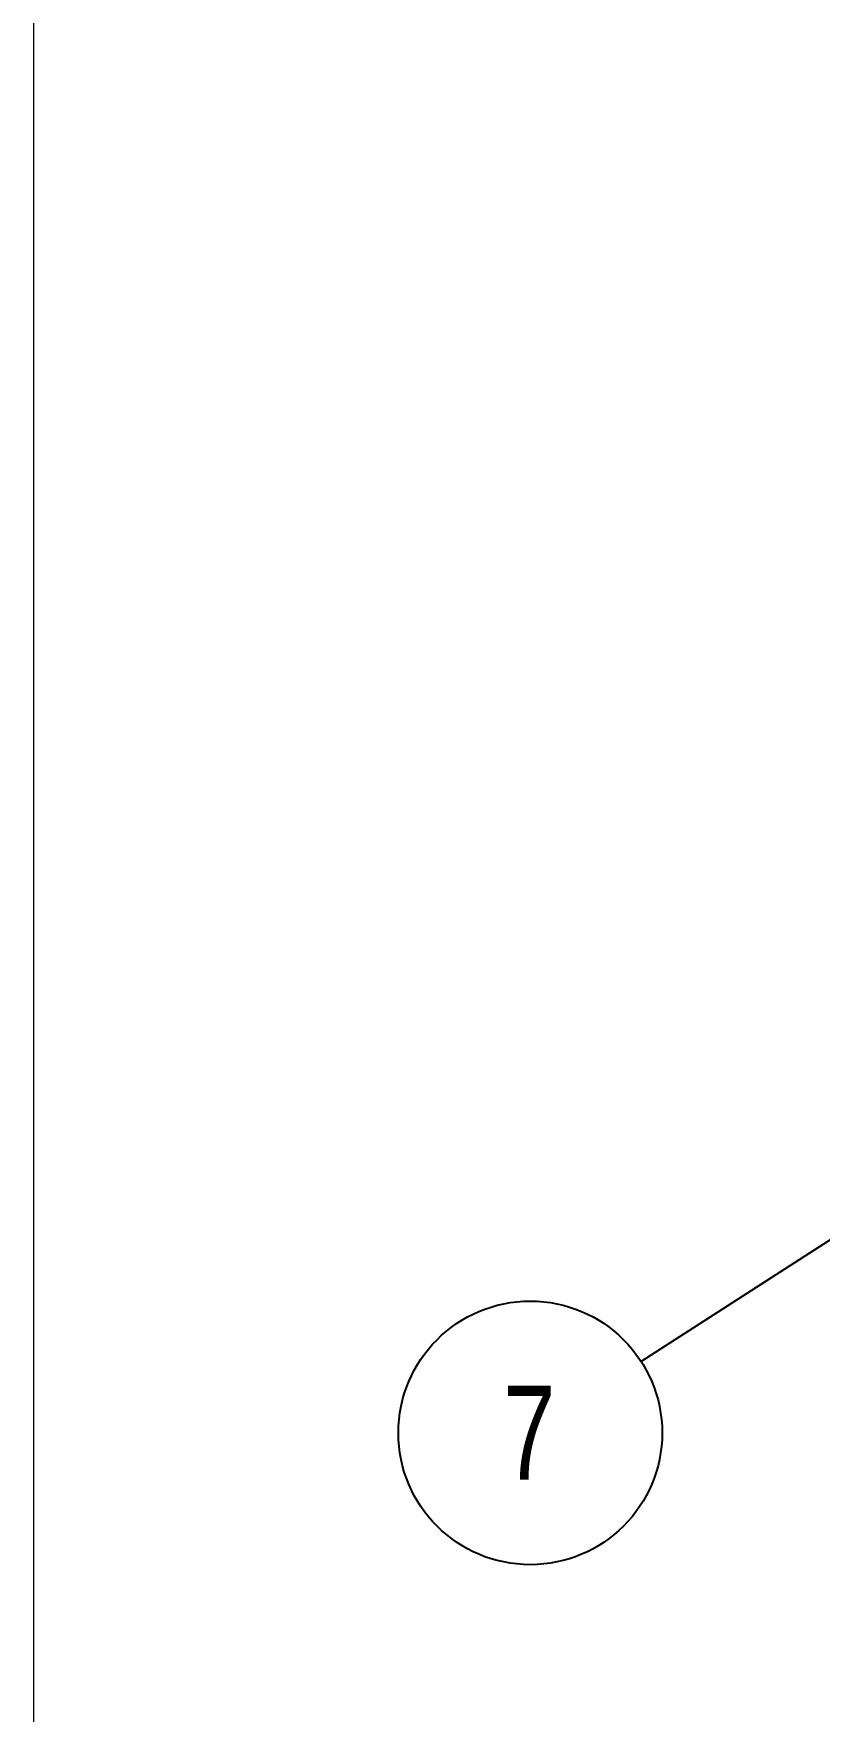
# Model space of a CAD drawing. Header units: millimetres. Extents: x 122 to 2816, y -707 to 556.
# Drawn here: x 2243.61 to 2265.71, y -590.11 to -542.88 of the extents above; entities that cross this region are included whole.
import ezdxf

# ---------------------------------------------------------------- set-up
doc = ezdxf.new("R2010")
doc.units = ezdxf.units.MM
doc.layers.add('FORMAT', color=7, linetype='Continuous')
doc.styles.add('SLDTEXTSTYLE7', font='TXT', dxfattribs={"width": 0.75})
doc.dimstyles.new('SLDDIMSTYLE1', dxfattribs={"dimtxt": 2.5, "dimasz": 0.569872, "dimexe": 0, "dimexo": 0.625, "dimgap": 0, "dimtad": 1, "dimdec": 0, "dimrnd": 1e-09, "dimtxsty": 'Standard', "dimblk1": 'DOT', "dimblk2": 'DOT', "dimsah": 1, "dimcen": 2.5, "dimazin": 3, "dimtfac": 0.569872, "dimtdec": 0, "dimtmove": 0, "dimatfit": 3, "dimldrblk": 'DOT', "dimfrac": 2})

# ---------------------------------------------------------------- blocks, each defined once
blk = doc.blocks.new('SW_NOTE_0_203')
at = {"layer": 'FORMAT', "color": 0}
blk.add_circle((-3.119, -2.009), 3.71, dxfattribs=at)
at = {"layer": 'FORMAT', "color": 0, "insert": (-3.146, -0.681), "char_height": 2.646, "attachment_point": 2, "style": 'SLDTEXTSTYLE7'}
blk.add_mtext('7', dxfattribs=at)
blk = doc.blocks.new('_Dot')
at = {"color": 0, "linetype": 'ByBlock', "lineweight": -2}
blk.add_line((-0.5, 0), (-1, 0), dxfattribs=at)
at = {"color": 0, "linetype": 'ByBlock', "const_width": 0.5}
blk.add_lwpolyline([(-0.25, 0, 1), (0.25, 0, 1)], format="xyb", close=True, dxfattribs=at)

msp = doc.modelspace()

# ---------------------------------------------------------------- linework, layer by layer
at = {"color": 7, "linetype": 'Continuous', "lineweight": 18}
msp.add_line((2243.612914, -451.754336), (2243.612914, -618.219486), dxfattribs=at)

# ---------------------------------------------------------------- block references
at = {"layer": 'FORMAT'}
msp.add_blockref('SW_NOTE_0_203', (2260.701344, -580.262764), dxfattribs=at)

# ---------------------------------------------------------------- leaders
msp.add_leader([(2273.666406, -571.911225), (2260.701344, -580.262764)], dimstyle='SLDDIMSTYLE1', dxfattribs=at)

doc.saveas('drawing.dxf')
